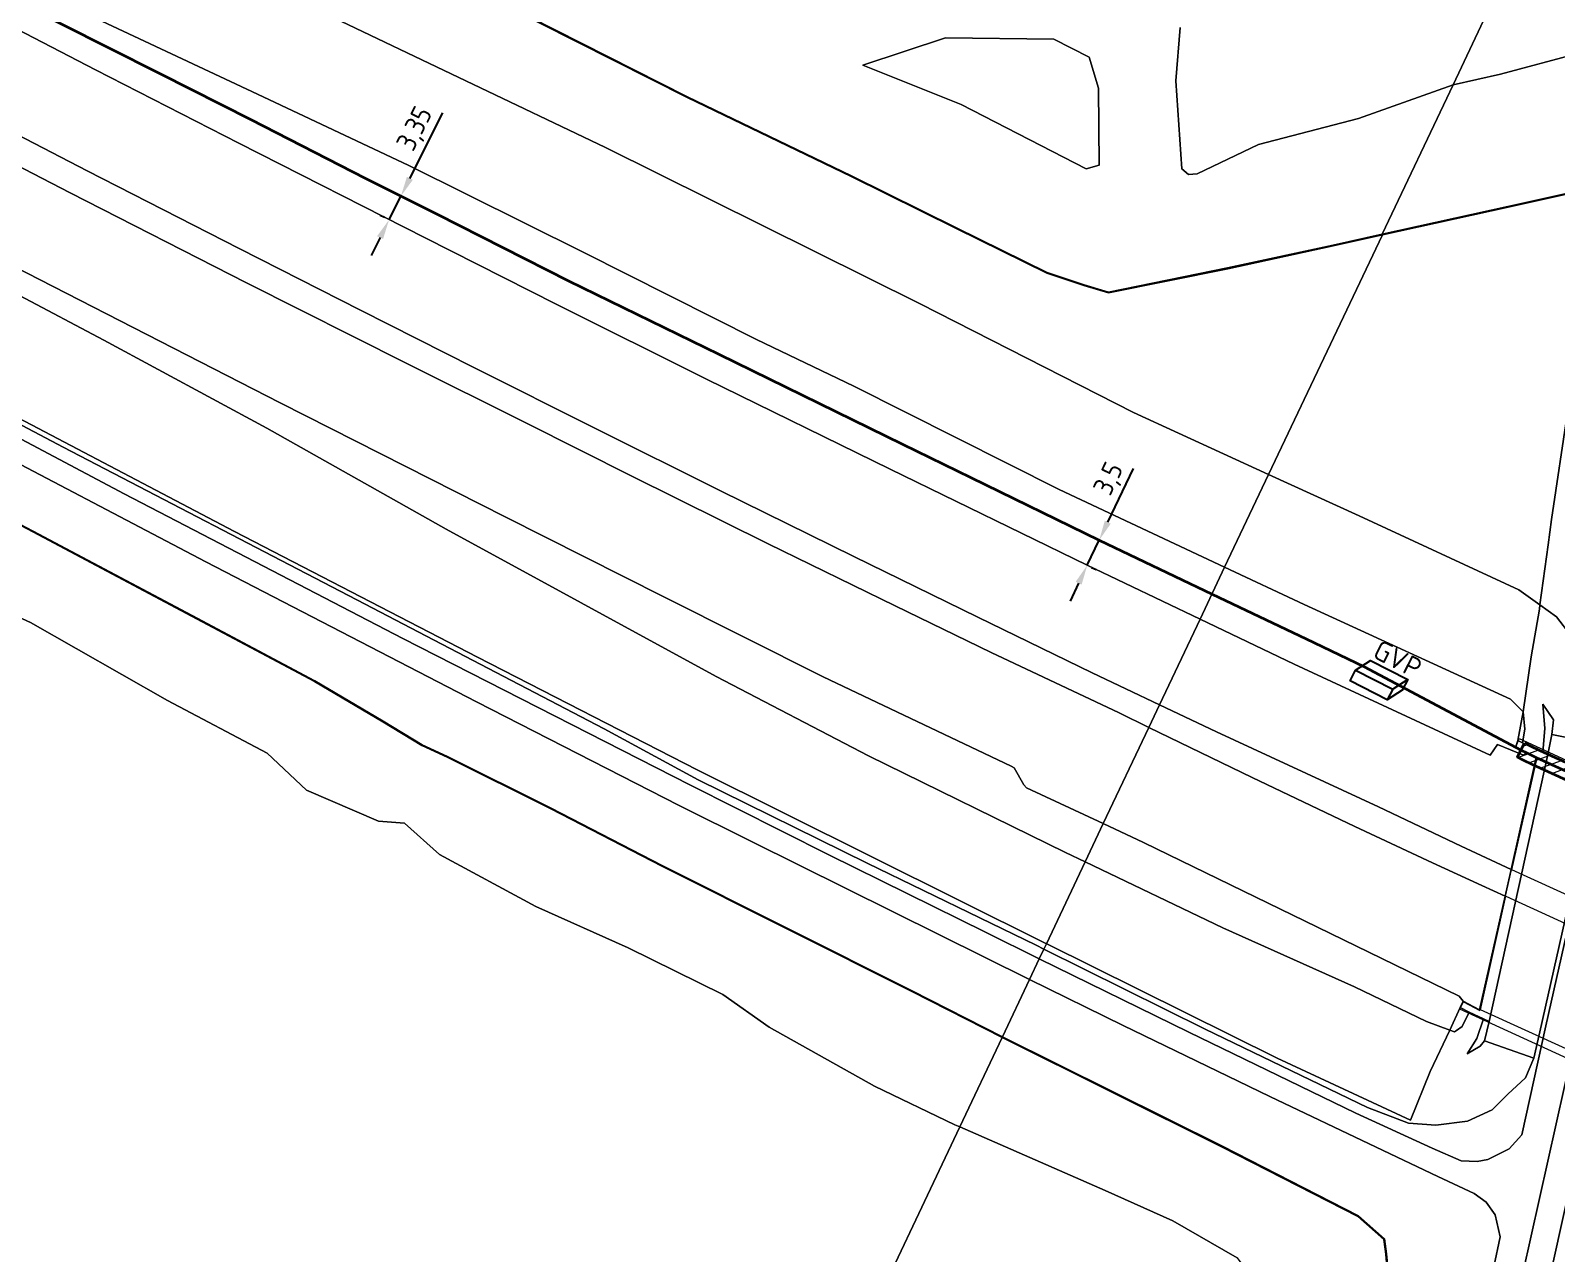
# Model space of a CAD drawing. Header units: metres. Extents: x 112942 to 118371, y 496117 to 499046.
# Drawn here: x 114671.7 to 114863.6, y 497775.9 to 497929.7 of the extents above; entities that cross this region are included whole.
import ezdxf
from ezdxf.enums import TextEntityAlignment as Align

# ---------------------------------------------------------------- set-up
doc = ezdxf.new("R2010")
doc.units = ezdxf.units.M
for name, color, linetype, lineweight in [('B-WE-OG-TOPOKAART-G', 253, 'Continuous', 18), ('N-WE-KL-DATA-T18', 1, 'Continuous', 18), ('N-WE-KL-DATA-T25', 7, 'Continuous', 25), ('N-WE-KL-DATA_GLASVEZEL-G', 90, 'KL-GLASVEZEL-N', 35), ('N-WE-KL-DATA_GLASVEZEL-M', 7, 'Continuous', 18), ('N-WE-KL-DATA_GLASVEZEL_KAST_PUTKAST-S', 90, 'Continuous', 25), ('N-WE-KL-DATA_KABELGOOT-A', 92, 'Continuous', 18), ('N-WE-KL-DATA_KABELGOOT-G', 90, 'Continuous', 35)]:
    doc.layers.add(name, color=color, linetype=linetype, lineweight=lineweight)
doc.styles.add('ISO', font='isocp.shx')
doc.styles.add('NLCS-ISO', font='NLCS-ISO.ttf')
doc.linetypes.add('KL-GLASVEZEL-N', pattern='A,4,-1,[101,NLCS.SHX,S=0.5,R=0,X=0,Y=0],-1,4,-1,["G",Standard,S=1,R=0,X=-0.25,Y=-0.5],-1.5', length=12.5)
doc.dimstyles.new('ISO', dxfattribs={"dimtxt": 2.5, "dimasz": 2.5, "dimexe": 1.25, "dimexo": 0.625, "dimtad": 1, "dimtxsty": 'ISO', "dimcen": 2.5, "dimadec": 0, "dimazin": 0, "dimtfac": 1, "dimtmove": 0, "dimatfit": 3, "dimfxl": 1, "dimarcsym": 0})

# ---------------------------------------------------------------- blocks, each defined once
blk = doc.blocks.new('*D72')
at = {"layer": 'Defpoints', "color": 0, "transparency": 16777216}
for p in [(114806.06, 497865.57), (114806.06, 497865.57), (114804.55, 497862.41)]:
    blk.add_point(p, dxfattribs=at)
at = {"layer": 'N-WE-KL-DATA_GLASVEZEL-M', "color": 0, "lineweight": -2, "transparency": 16777216}
for p, q in [((114807.14, 497867.83), (114810.36, 497874.58)), ((114804.55, 497862.41), (114806.06, 497865.57)), ((114806.62, 497865.3), (114807.19, 497865.03)), ((114805.11, 497862.15), (114805.68, 497861.88)), ((114803.47, 497860.16), (114802.39, 497857.9))]:
    blk.add_line(p, q, dxfattribs=at)
at = {"layer": 'N-WE-KL-DATA_GLASVEZEL-M', "color": 0, "transparency": 16777216}
for points in [[(114806.76, 497868.01), (114807.51, 497867.65), (114806.06, 497865.57)], [(114803.1, 497860.34), (114803.85, 497859.98), (114804.55, 497862.41)]]:
    blk.add_solid(points, dxfattribs=at)
at = {"layer": 'N-WE-KL-DATA_GLASVEZEL-M', "color": 0, "transparency": 16777216, "insert": (114807.43, 497873.22), "char_height": 2.5, "attachment_point": 5, "rotation": 64.4599, "style": 'ISO'}
blk.add_mtext('3,5', dxfattribs=at)
blk = doc.blocks.new('*D63')
at = {"layer": 'Defpoints', "color": 0, "transparency": 16777216}
for p in [(114718.24, 497908.85), (114718.24, 497908.85), (114716.74, 497905.86)]:
    blk.add_point(p, dxfattribs=at)
at = {"layer": 'N-WE-KL-DATA_GLASVEZEL-M', "color": 0, "lineweight": -2, "transparency": 16777216}
for p, q in [((114719.36, 497911.08), (114723.51, 497919.33)), ((114716.74, 497905.86), (114718.24, 497908.85)), ((114718.8, 497908.57), (114719.36, 497908.29)), ((114716.18, 497906.14), (114715.62, 497906.42)), ((114715.61, 497903.62), (114714.49, 497901.39))]:
    blk.add_line(p, q, dxfattribs=at)
at = {"layer": 'N-WE-KL-DATA_GLASVEZEL-M', "color": 0, "transparency": 16777216}
for points in [[(114718.99, 497911.27), (114719.74, 497910.9), (114718.24, 497908.85)], [(114715.24, 497903.81), (114715.99, 497903.44), (114716.74, 497905.86)]]:
    blk.add_solid(points, dxfattribs=at)
at = {"layer": 'N-WE-KL-DATA_GLASVEZEL-M', "color": 0, "transparency": 16777216, "insert": (114720.16, 497917.25), "char_height": 2.5, "attachment_point": 5, "rotation": 63.3084, "style": 'ISO'}
blk.add_mtext('3,35', dxfattribs=at)
blk = doc.blocks.new('SKL-DATA_GLASVEZEL_GLASVEZELKABELPUT_RECHTHOEKIG')
at = {"color": 0, "linetype": 'ByBlock'}
for points in [[(-3.2, -0.97), (-2.07, 0.97), (3.18, 0.97), (2.05, -0.97)], [(3.18, 0.97), (3.18, -0.53), (2.05, -2.47)], [(-3.2, -0.97), (2.05, -0.97), (2.05, -2.47), (-3.2, -2.47), (-3.2, -0.97)]]:
    blk.add_lwpolyline(points, dxfattribs=at)
at = {"layer": 'N-WE-KL-DATA-T18', "linetype": 'ByBlock', "style": 'NLCS-ISO', "flags": 1}
for tag, p in [('OMSCHRIJVING_LEGENDA', (-0.01, -8.43)), ('LOCATIE', (-0.01, -12.22)), ('TYPE_HANDHOLE', (-0.01, -16)), ('TYPE_GCO', (-0.01, -19.78)), ('BPS-CODERING', (-0.01, -23.57)), ('POSITIE_X', (-0.01, -27.35)), ('POSITIE_Y', (-0.01, -31.14)), ('OVERIGE_OPMERKING(EN)_1', (-0.01, -34.92)), ('OVERIGE_OPMERKING(EN)_2', (-0.01, -38.71))]:
    blk.add_attdef(tag, p, '', height=1.8, dxfattribs=at)
at = {"layer": 'N-WE-KL-DATA-T25', "linetype": 'ByBlock', "style": 'NLCS-ISO'}
blk.add_attdef('TYPE_SYMBOOL', text='', height=2.5, dxfattribs=at).set_placement((15.9, -0.24), align=Align.MIDDLE_CENTER)

msp = doc.modelspace()

# ---------------------------------------------------------------- hatches: boundary and pattern name
at = {"layer": 'N-WE-KL-DATA_KABELGOOT-A'}
h = msp.add_hatch(dxfattribs=at)
h.set_pattern_fill('ANSI31', color=256, scale=0.35, style=0)
h.set_pattern_definition([(20, (114185.2475, 497589.5624), (-0.3800699, 1.0442334), [])])
h.paths.add_polyline_path([(114859.554, 497840.059), (114860.274, 497839.706), (114861.456, 497839.127), (114919.031, 497812.855), (114921.047, 497811.894), (114920.186, 497810.088), (114918.185, 497811.043), (114860.602, 497837.319), (114859.394, 497837.91), (114858.674, 497838.262)])

# ---------------------------------------------------------------- linework, layer by layer
at = {"layer": 'B-WE-OG-TOPOKAART-G', "elevation": -0.777}
for points in [[(114776.329, 497925.309), (114786.708, 497928.732), (114800.35, 497928.602), (114804.788, 497926.3), (114805.984, 497922.42), (114806.043, 497912.745), (114804.439, 497912.293), (114788.713, 497920.352), (114776.329, 497925.309)], [(114788.713, 497920.352), (114804.439, 497912.293), (114806.043, 497912.745), (114805.984, 497922.42), (114804.788, 497926.3), (114800.35, 497928.602), (114786.708, 497928.732), (114776.329, 497925.309), (114788.713, 497920.352)]]:
    msp.add_lwpolyline(points, close=True, dxfattribs=at)
at = {"layer": 'B-WE-OG-TOPOKAART-G'}
for points in [[(114904.15, 497995.367, 0.177), (114907.694, 497992.397, 0.323), (114905.751, 497983.864, 0.317), (114902.155, 497967.258, 0.323), (114898.075, 497948.903, 0.323), (114893.857, 497929.861, 0.347), (114890.152, 497912.463, 0.353), (114886.541, 497895.691, 0.373), (114882.777, 497878.749, 0.333), (114879.909, 497865.284, 0.393), (114877.624, 497855.444, 0.33), (114871.911, 497829.717, 0.31), (114859.345, 497773.39, 0.3), (114858.41, 497768.381, 0.323), (114855.504, 497755.52, 0.33), (114852.688, 497742.009, 0.363), (114849.282, 497727.537, 0.353), (114846.287, 497713.205, 0.35), (114842.911, 497697.821, 0.337), (114839.463, 497681.989, 0.323), (114836.359, 497667.667, 0.317), (114833.868, 497655.579, 0.333), (114831.632, 497643.968, 0.353)], [(114831.632, 497643.968, 0.353), (114833.868, 497655.579, 0.333), (114836.359, 497667.667, 0.317), (114839.463, 497681.989, 0.323), (114842.911, 497697.821, 0.337), (114846.287, 497713.205, 0.35), (114849.282, 497727.537, 0.353), (114852.688, 497742.009, 0.363), (114855.504, 497755.52, 0.33), (114858.41, 497768.381, 0.323), (114859.345, 497773.39, 0.3), (114871.911, 497829.717, 0.31), (114877.624, 497855.444, 0.33), (114879.909, 497865.284, 0.393), (114882.777, 497878.749, 0.333), (114886.541, 497895.691, 0.373), (114890.152, 497912.463, 0.353), (114893.857, 497929.861, 0.347), (114898.075, 497948.903, 0.323), (114902.155, 497967.258, 0.323), (114905.751, 497983.864, 0.317), (114907.694, 497992.397, 0.323)], [(114907.694, 497992.397, 0.323), (114910.588, 497990.606, 0.48), (114907.366, 497975.507, 0.523), (114903.088, 497955.794, 0.543), (114898.136, 497933.613, 0.57), (114893.673, 497913.74, 0.56), (114889.138, 497893.095, 0.547), (114883.987, 497868.601, 0.55), (114880.803, 497854.601, 0.48), (114875.138, 497828.855, 0.48), (114862.751, 497772.891, 0.49), (114860.02, 497760.093, 0.553), (114856.601, 497744.641, 0.523), (114850.873, 497718.728, 0.497), (114845.813, 497695.774, 0.527), (114841.863, 497677.979, 0.533), (114837.792, 497658.953, 0.49), (114834.121, 497640.715, 0.483)], [(114834.121, 497640.715, 0.483), (114837.792, 497658.953, 0.49), (114841.863, 497677.979, 0.533), (114845.813, 497695.774, 0.527), (114850.873, 497718.728, 0.497), (114856.601, 497744.641, 0.523), (114860.02, 497760.093, 0.553), (114862.751, 497772.891, 0.49), (114875.138, 497828.855, 0.48), (114880.803, 497854.601, 0.48), (114883.987, 497868.601, 0.55), (114889.138, 497893.095, 0.547), (114893.673, 497913.74, 0.56), (114898.136, 497933.613, 0.57), (114903.088, 497955.794, 0.543), (114907.366, 497975.507, 0.523), (114910.588, 497990.606, 0.48)], [(114827.355, 497873.84, -0.043), (114821.837, 497862.181, 6.2), (114801.009, 497871.928, 6.193), (114775.184, 497884.922, 6.237), (114762.954, 497890.797, 6.187), (114741.246, 497901.754, 6.19), (114719.214, 497912.698, 6.21), (114700.202, 497921.675, 6.193), (114678.574, 497931.824, 6.177), (114662.136, 497939.942, 6.23), (114643.914, 497948.666, 6.217), (114623.428, 497959.035, 6.177), (114609.774, 497966.235, 6.163), (114615.557, 497977.611, 0.233), (114656.575, 497955.737, 0.351), (114708.855, 497931.728, 0.153), (114743.949, 497914.955, -0.017), (114783.548, 497895.28, -0.273), (114810.389, 497881.614, -0.067), (114827.355, 497873.84, -0.043)], [(114874.229, 497973.026, -0.814), (114850.591, 497922.844, -0.802), (114838.662, 497918.605, -0.897), (114826.077, 497915.357, -0.99), (114818.375, 497911.663, -0.952), (114817.275, 497911.558, -0.952), (114816.438, 497912.289, -0.952), (114815.685, 497923.325, -0.952), (114816.249, 497930.043, -0.952)], [(114850.591, 497922.844, -0.802), (114874.229, 497973.026, -0.814), (114874.664, 497972.088, -0.82), (114875.04, 497968.127, -0.83), (114873.015, 497959.791, -0.83), (114869.787, 497955.724, -0.83), (114868.683, 497955.733, -0.831), (114868.318, 497952.709, -0.891), (114869.077, 497948.793, -0.92), (114871.682, 497943.374, -0.954), (114870.789, 497940.326, -0.831), (114868.695, 497932.15, -0.813), (114866.531, 497926.852, -0.813), (114856.508, 497924.184, -0.813), (114850.591, 497922.844, -0.802)], [(114664.661, 497965.155, -0.903), (114683.692, 497955.908, -0.887), (114709.909, 497943.363, -0.84), (114730.958, 497933.006, -0.823), (114754.247, 497921.249, -0.85), (114774.877, 497911.296, -0.837), (114788.053, 497904.771, -0.9), (114799.457, 497899.152, -0.877), (114804.121, 497897.61, -0.88), (114807.215, 497896.665, -0.89), (114822.229, 497899.711, -0.877), (114835.497, 497902.592, -0.893), (114841.676, 497903.954, -0.879)], [(114835.476, 497902.69, -1.095), (114841.654, 497904.052, -1.058), (114841.676, 497903.954, -0.879), (114835.497, 497902.592, -0.893), (114822.229, 497899.711, -0.877), (114807.215, 497896.665, -0.89), (114804.121, 497897.61, -0.88), (114799.457, 497899.152, -0.877), (114788.053, 497904.771, -0.9), (114774.877, 497911.296, -0.837), (114754.247, 497921.249, -0.85), (114730.958, 497933.006, -0.823), (114709.909, 497943.363, -0.84), (114683.692, 497955.908, -0.887), (114664.661, 497965.155, -0.903)], [(114664.705, 497965.245, -1.095), (114683.735, 497955.998, -1.095), (114709.953, 497943.453, -1.095), (114731.003, 497933.096, -1.095), (114754.291, 497921.339, -1.095), (114774.921, 497911.386, -1.095), (114788.097, 497904.861, -1.095), (114799.495, 497899.245, -1.095), (114804.151, 497897.705, -1.095), (114807.22, 497896.768, -1.095), (114822.208, 497899.809, -1.095), (114835.476, 497902.69, -1.095)], [(114841.676, 497903.954, -0.879), (114827.355, 497873.84, -0.043), (114810.389, 497881.614, -0.067), (114783.548, 497895.28, -0.273), (114743.949, 497914.955, -0.017), (114708.855, 497931.728, 0.153), (114656.575, 497955.737, 0.351)], [(114662.136, 497939.942, 6.23), (114678.574, 497931.824, 6.177), (114700.202, 497921.675, 6.193), (114719.214, 497912.698, 6.21), (114741.246, 497901.754, 6.19), (114762.954, 497890.797, 6.187), (114775.184, 497884.922, 6.237), (114801.009, 497871.928, 6.193), (114821.837, 497862.181, 6.2), (114818.738, 497855.635, 6.615), (114804.549, 497862.415, 6.609), (114779.771, 497874.491, 6.612), (114756.686, 497885.821, 6.651), (114737.746, 497895.241, 6.645), (114721.266, 497903.579, 6.633), (114697.859, 497915.484, 6.651), (114679.846, 497924.722, 6.651), (114657.631, 497936.246, 6.633)], [(114804.293, 497825.116, 6.311), (114799.417, 497814.813, 0.753), (114755.503, 497836.68, 0.84), (114727.882, 497850.868, 0.507), (114697.3, 497866.669, 0.477), (114661.83, 497885.286, 0.43), (114624.301, 497905.39, 0.56), (114588.721, 497924.827, 0.665), (114594.403, 497936.001, 6.294), (114599.095, 497933.413, 6.303), (114630.275, 497917.422, 6.26), (114659.608, 497901.954, 6.217), (114680.875, 497890.718, 6.263), (114701.375, 497879.645, 6.29), (114723.927, 497866.937, 6.35), (114757.902, 497848.417, 6.357), (114777.036, 497838.441, 6.357), (114801.808, 497826.306, 6.303), (114804.293, 497825.116, 6.311)], [(114657.631, 497936.246, 6.633), (114679.846, 497924.722, 6.651), (114697.859, 497915.484, 6.651), (114721.266, 497903.579, 6.633), (114737.746, 497895.241, 6.645), (114756.686, 497885.821, 6.651), (114779.771, 497874.491, 6.612), (114804.549, 497862.415, 6.609), (114818.738, 497855.635, 6.615), (114813.641, 497844.866, 6.904), (114805.191, 497848.87, 6.927), (114790.78, 497855.903, 6.906), (114775.182, 497863.513, 6.954), (114758.429, 497871.759, 6.933), (114742.612, 497879.658, 6.957), (114727.412, 497887.292, 6.945), (114713.168, 497894.49, 6.945), (114697.906, 497902.246, 6.927), (114678.795, 497912.017, 6.903), (114660.941, 497921.26, 6.936)], [(114816.249, 497930.043, -0.952), (114815.685, 497923.325, -0.952), (114816.438, 497912.289, -0.952), (114817.275, 497911.558, -0.952), (114818.375, 497911.663, -0.952), (114826.077, 497915.357, -0.99), (114838.662, 497918.605, -0.897), (114850.591, 497922.844, -0.802), (114841.654, 497904.052, -1.058), (114835.476, 497902.69, -1.095), (114822.208, 497899.809, -1.095), (114807.22, 497896.768, -1.095), (114804.151, 497897.705, -1.095), (114799.495, 497899.245, -1.095), (114788.097, 497904.861, -1.095), (114774.921, 497911.386, -1.095), (114754.291, 497921.339, -1.095), (114731.003, 497933.096, -1.095)], [(114868.592, 497910.019, -1.058), (114857.456, 497907.535, -1.058), (114841.654, 497904.052, -1.058), (114850.591, 497922.844, -0.802), (114856.508, 497924.184, -0.813), (114866.531, 497926.852, -0.813)], [(114799.417, 497814.813, 0.753), (114799.095, 497814.133, 0.376), (114798.128, 497814.613, 0.38), (114776.884, 497824.952, 0.413), (114755.635, 497835.444, 0.343), (114743.785, 497841.826, 0.273), (114712.707, 497858.075, 0.177), (114675.764, 497877.249, 0.2), (114641.041, 497895.583, 0.187), (114607.061, 497913.967, 0.28), (114588.324, 497924.045, 0.28), (114588.721, 497924.827, 0.665), (114624.301, 497905.39, 0.56), (114661.83, 497885.286, 0.43), (114697.3, 497866.669, 0.477), (114727.882, 497850.868, 0.507), (114755.503, 497836.68, 0.84), (114799.417, 497814.813, 0.753)], [(114798.527, 497812.932, 0.269), (114797.296, 497810.332, 0.11), (114785.989, 497815.911, 0.093), (114762.418, 497827.638, 0.11), (114753.244, 497832.193, 0.213), (114727.736, 497845.226, 0.153), (114693.702, 497862.858, 0.15), (114662.863, 497879.048, 0.183), (114626.664, 497898.301, 0.223), (114600.66, 497912.505, 0.177), (114586.435, 497920.329, 0.189), (114587.749, 497922.914, 0.221), (114615.715, 497907.519, 0.193), (114650.767, 497888.716, 0.23), (114683.423, 497871.403, 0.297), (114718.494, 497853.189, 0.28), (114754.583, 497834.792, 0.323), (114772.038, 497825.993, 0.33), (114791.748, 497816.261, 0.25), (114798.527, 497812.932, 0.269)], [(114799.095, 497814.133, 0.376), (114798.527, 497812.932, 0.269), (114791.748, 497816.261, 0.25), (114772.038, 497825.993, 0.33), (114754.583, 497834.792, 0.323), (114718.494, 497853.189, 0.28), (114683.423, 497871.403, 0.297), (114650.767, 497888.716, 0.23), (114615.715, 497907.519, 0.193), (114587.749, 497922.914, 0.221), (114588.324, 497924.045, 0.28), (114607.061, 497913.967, 0.28), (114641.041, 497895.583, 0.187), (114675.764, 497877.249, 0.2), (114712.707, 497858.075, 0.177), (114743.785, 497841.826, 0.273), (114755.635, 497835.444, 0.343), (114776.884, 497824.952, 0.413), (114798.128, 497814.613, 0.38), (114799.095, 497814.133, 0.376)], [(114660.941, 497921.26, 6.936), (114678.795, 497912.017, 6.903), (114697.906, 497902.246, 6.927), (114713.168, 497894.49, 6.945), (114727.412, 497887.292, 6.945), (114742.612, 497879.658, 6.957), (114758.429, 497871.759, 6.933), (114775.182, 497863.513, 6.954), (114790.78, 497855.903, 6.906), (114805.191, 497848.87, 6.927), (114813.641, 497844.866, 6.904), (114812.298, 497842.027, 6.871), (114808.575, 497843.833, 6.87), (114792.487, 497851.432, 6.852), (114780.396, 497857.326, 6.882), (114764.431, 497865.117, 6.906), (114747.266, 497873.604, 6.9), (114734.037, 497880.27, 6.933), (114718.975, 497887.789, 6.906), (114698.799, 497897.928, 6.924), (114676.642, 497909.272, 6.885), (114660.256, 497917.744, 6.915)], [(114660.256, 497917.744, 6.915), (114676.642, 497909.272, 6.885), (114698.799, 497897.928, 6.924), (114718.975, 497887.789, 6.906)], [(114841.676, 497903.954, -0.879), (114857.478, 497907.437, -0.843), (114868.586, 497909.915, -0.876), (114868.326, 497905.054, -0.373), (114867.019, 497895.794, -0.3), (114864.99, 497881.937, -0.13), (114862.942, 497868.188, 0.01), (114862.54, 497864.971, 0.07), (114861.489, 497857.434, 0.107), (114858.853, 497859.34, 0.01), (114838.742, 497868.622, -0.027), (114827.355, 497873.84, -0.043), (114841.676, 497903.954, -0.879)], [(114868.586, 497909.915, -0.876), (114857.478, 497907.437, -0.843), (114841.676, 497903.954, -0.879), (114841.654, 497904.052, -1.058), (114857.456, 497907.535, -1.058), (114868.592, 497910.019, -1.058)], [(114667.757, 497900.934, 6.624), (114703.049, 497882.831, 6.675), (114731.448, 497868.484, 6.672), (114751.222, 497858.496, 6.6), (114771.348, 497848.393, 6.606), (114795, 497837.143, 6.627), (114795.358, 497836.926, 6.633), (114796.589, 497834.796, 6.609), (114796.911, 497834.428, 6.612), (114806.568, 497829.922, 6.62), (114804.293, 497825.116, 6.311), (114801.808, 497826.306, 6.303), (114777.036, 497838.441, 6.357), (114757.902, 497848.417, 6.357), (114723.927, 497866.937, 6.35), (114701.375, 497879.645, 6.29), (114680.875, 497890.718, 6.263), (114659.608, 497901.954, 6.217)], [(114718.975, 497887.789, 6.906), (114734.037, 497880.27, 6.933), (114747.266, 497873.604, 6.9), (114764.431, 497865.117, 6.906), (114780.396, 497857.326, 6.882), (114792.487, 497851.432, 6.852), (114808.575, 497843.833, 6.87), (114812.298, 497842.027, 6.871), (114806.568, 497829.922, 6.62), (114796.911, 497834.428, 6.612), (114796.589, 497834.796, 6.609), (114795.358, 497836.926, 6.633), (114795, 497837.143, 6.627), (114771.348, 497848.393, 6.606), (114751.222, 497858.496, 6.6), (114731.448, 497868.484, 6.672), (114703.049, 497882.831, 6.675), (114667.757, 497900.934, 6.624)], [(114867.194, 497851.233, 0.11), (114863.566, 497855.932, 0.117), (114861.489, 497857.434, 0.107), (114862.54, 497864.971, 0.07), (114862.942, 497868.188, 0.01), (114864.99, 497881.937, -0.13)], [(114662.863, 497879.048, 0.183), (114693.702, 497862.858, 0.15), (114727.736, 497845.226, 0.153), (114753.244, 497832.193, 0.213), (114762.418, 497827.638, 0.11), (114785.989, 497815.911, 0.093), (114797.296, 497810.332, 0.11)], [(114827.355, 497873.84, -0.043), (114838.742, 497868.622, -0.027), (114858.853, 497859.34, 0.01), (114861.489, 497857.434, 0.107), (114861.414, 497856.893, 0.303), (114860.387, 497850.888, 3.08), (114859.386, 497843.971, 6.376), (114857.784, 497845.551, 6.26), (114831.852, 497857.494, 6.203), (114821.837, 497862.181, 6.2), (114827.355, 497873.84, -0.043)], [(114793.892, 497803.117, -0.906), (114793.847, 497803.027, -1.096), (114782.498, 497808.811, -1.054), (114751.059, 497824.547, -1.054), (114737.082, 497831.76, -1.054), (114724.073, 497838.277, -1.054), (114720.876, 497839.754, -1.054), (114715.973, 497842.738, -1.054), (114707.369, 497847.786, -1.054), (114691.92, 497855.998, -1.054), (114671.927, 497866.604, -1.054), (114668.738, 497868.295, -1.054)], [(114668.738, 497868.295, -1.054), (114671.927, 497866.604, -1.054), (114691.92, 497855.998, -1.054), (114707.369, 497847.786, -1.054), (114715.973, 497842.738, -1.054), (114720.876, 497839.754, -1.054), (114724.073, 497838.277, -1.054), (114737.082, 497831.76, -1.054), (114751.059, 497824.547, -1.054), (114782.498, 497808.811, -1.054), (114793.847, 497803.027, -1.096)], [(114797.296, 497810.332, 0.11), (114793.892, 497803.117, -0.906), (114782.543, 497808.9, -0.827), (114751.104, 497824.636, -0.827), (114737.127, 497831.849, -0.86), (114724.116, 497838.367, -0.907), (114720.923, 497839.842, -0.863), (114716.024, 497842.824, -0.817), (114707.418, 497847.873, -0.88), (114691.967, 497856.086, -0.857), (114671.974, 497866.692, -0.823), (114668.786, 497868.383, -0.817)], [(114668.786, 497868.383, -0.817), (114671.974, 497866.692, -0.823), (114691.967, 497856.086, -0.857), (114707.418, 497847.873, -0.88), (114716.024, 497842.824, -0.817), (114720.923, 497839.842, -0.863), (114724.116, 497838.367, -0.907), (114737.127, 497831.849, -0.86), (114751.104, 497824.636, -0.827), (114782.543, 497808.9, -0.827), (114793.892, 497803.117, -0.906)], [(114821.837, 497862.181, 6.2), (114831.852, 497857.494, 6.203), (114857.784, 497845.551, 6.26), (114859.386, 497843.971, 6.376), (114858.717, 497840.378, 6.454), (114858.394, 497839.513, 6.526), (114859.834, 497838.808, 6.548), (114859.437, 497838.528, 6.572), (114856.149, 497839.864, 6.527), (114855.209, 497838.511, 6.554), (114830.56, 497849.986, 6.62), (114818.738, 497855.635, 6.615), (114821.837, 497862.181, 6.2)], [(114661.395, 497859.93, -0.957), (114671.668, 497855.223, -0.933), (114688.865, 497845.393, -0.933), (114701.401, 497838.78, -0.933), (114706.354, 497834.12, -0.933), (114715.404, 497830.247, -0.883), (114718.707, 497829.961, -0.883), (114723.095, 497826.019, -0.883), (114735.216, 497819.499, -0.883), (114746.835, 497814.279, -0.967), (114758.732, 497808.428, -1.01), (114764.569, 497804.299, -0.993), (114777.802, 497796.89, -1.01), (114787.921, 497792.049, -1.007), (114788.518, 497791.787, -1.007)], [(114793.847, 497803.027, -1.096), (114788.518, 497791.787, -1.007), (114787.921, 497792.049, -1.007), (114777.802, 497796.89, -1.01), (114764.569, 497804.299, -0.993), (114758.732, 497808.428, -1.01), (114746.835, 497814.279, -0.967), (114735.216, 497819.499, -0.883), (114723.095, 497826.019, -0.883), (114718.707, 497829.961, -0.883), (114715.404, 497830.247, -0.883), (114706.354, 497834.12, -0.933), (114701.401, 497838.78, -0.933), (114688.865, 497845.393, -0.933), (114671.668, 497855.223, -0.933), (114661.395, 497859.93, -0.957)], [(114862.974, 497841.114, 4.871), (114863.182, 497842.954, 4.758), (114861.87, 497844.942, 4.741), (114862.124, 497841.873, 4.709), (114861.864, 497838.887, 4.71), (114859.308, 497840.098, 6.379), (114859.607, 497841.804, 6.49), (114859.386, 497843.971, 6.376), (114860.387, 497850.888, 3.08), (114861.414, 497856.893, 0.303), (114861.489, 497857.434, 0.107), (114863.566, 497855.932, 0.117), (114867.194, 497851.233, 0.11), (114868.485, 497848.527, 0.18), (114869.357, 497845.971, 0.26), (114869.684, 497843.223, 0.3), (114869.598, 497839.8, 0.26), (114862.974, 497841.114, 4.871)], [(114818.738, 497855.635, 6.615), (114830.56, 497849.986, 6.62), (114855.209, 497838.511, 6.554), (114856.149, 497839.864, 6.527), (114859.437, 497838.528, 6.572), (114859.834, 497838.808, 6.548), (114861.029, 497838.223, 6.613), (114857.859, 497824.128, 6.903), (114851.581, 497827.078, 6.803), (114841.17, 497832.031, 6.788), (114820.808, 497841.47, 6.885), (114813.641, 497844.866, 6.904), (114818.738, 497855.635, 6.615)], [(114813.641, 497844.866, 6.904), (114820.808, 497841.47, 6.885), (114841.17, 497832.031, 6.788), (114851.581, 497827.078, 6.803), (114857.859, 497824.128, 6.903), (114857.114, 497820.813, 6.897), (114854.179, 497822.138, 6.812), (114847.959, 497825, 6.821), (114838.224, 497829.54, 6.845), (114825.295, 497835.721, 6.873), (114812.298, 497842.027, 6.871), (114813.641, 497844.866, 6.904)], [(114859.386, 497843.971, 6.376), (114859.607, 497841.804, 6.49), (114859.308, 497840.098, 6.379), (114858.717, 497840.378, 6.454), (114859.386, 497843.971, 6.376)], [(114862.974, 497841.114, 4.871), (114862.467, 497838.62, 4.709), (114861.864, 497838.887, 4.71), (114862.124, 497841.873, 4.709), (114861.87, 497844.942, 4.741), (114863.182, 497842.954, 4.758), (114862.974, 497841.114, 4.871)], [(114812.298, 497842.027, 6.871), (114825.295, 497835.721, 6.873), (114838.224, 497829.54, 6.845), (114847.959, 497825, 6.821), (114854.179, 497822.138, 6.812), (114857.114, 497820.813, 6.897), (114853.896, 497806.505, 6.617), (114851.853, 497807.579, 6.667), (114851.339, 497808.212, 6.476), (114833.515, 497816.895, 6.521), (114811.629, 497827.561, 6.624), (114806.568, 497829.922, 6.62), (114812.298, 497842.027, 6.871)], [(114913.69, 497778.026, 6.637), (114851.414, 497806.6, 6.78), (114851.875, 497807.511, 6.667), (114853.93, 497806.43, 6.617), (114857.163, 497820.802, 6.897), (114857.908, 497824.117, 6.903), (114861.086, 497838.251, 6.613), (114858.457, 497839.538, 6.526), (114858.86, 497840.616, 6.72), (114921.209, 497811.853, 6.667), (114920.721, 497810.997, 6.587), (114918.573, 497812.021, 6.6), (114915.475, 497797.9, 6.86), (114914.715, 497794.436, 6.794), (114911.604, 497780.255, 6.497), (114914.13, 497779.075, 6.517), (114913.69, 497778.026, 6.637)], [(114862.467, 497838.62, 4.709), (114855.11, 497805.031, 4.672), (114854.393, 497805.363, 4.724), (114852.576, 497806.205, 6.41), (114851.458, 497806.797, 6.479), (114851.853, 497807.579, 6.667), (114853.896, 497806.505, 6.617), (114857.114, 497820.813, 6.897), (114857.859, 497824.128, 6.903), (114861.029, 497838.223, 6.613), (114859.834, 497838.808, 6.548), (114858.394, 497839.513, 6.526), (114858.717, 497840.378, 6.454), (114859.308, 497840.098, 6.379), (114861.864, 497838.887, 4.71), (114862.467, 497838.62, 4.709)], [(114854.5, 497802.617, 4.721), (114855.11, 497805.031, 4.672), (114862.467, 497838.62, 4.709), (114862.974, 497841.114, 4.871), (114869.598, 497839.8, 0.26), (114868.837, 497837.053, 0.14), (114865.659, 497822.347, 0.26), (114861.458, 497803.723, 0.22), (114860.726, 497800.432, 0.29), (114854.5, 497802.617, 4.721)], [(114918.51, 497811.97, 6.6), (114915.426, 497797.91, 6.86), (114857.957, 497824.106, 6.903), (114861.127, 497838.201, 6.613), (114918.51, 497811.97, 6.6)], [(114855.684, 497774.161, 0.24), (114856.468, 497777.941, 0.25), (114855.854, 497780.733, 0.25), (114854.733, 497782.288, 0.24), (114853.198, 497783.381, 0.22), (114848.632, 497785.549, 0.17), (114840.902, 497789.203, 0.137), (114827.535, 497795.581, 0.117), (114809.077, 497804.52, 0.127), (114797.296, 497810.332, 0.11), (114798.527, 497812.932, 0.269), (114817.337, 497803.695, 0.323), (114838.334, 497793.512, 0.33), (114847.924, 497789.091, 0.33), (114851.586, 497787.504, 0.31), (114853.614, 497787.416, 0.27), (114854.953, 497787.67, 0.22), (114857.615, 497789, 0.23), (114859.231, 497790.771, 0.24), (114862.243, 497804.491, 0.22), (114868.172, 497830.88, 0.22)], [(114868.172, 497830.88, 0.22), (114862.243, 497804.491, 0.22), (114859.231, 497790.771, 0.24), (114857.615, 497789, 0.23), (114854.953, 497787.67, 0.22), (114853.614, 497787.416, 0.27), (114851.586, 497787.504, 0.31), (114847.924, 497789.091, 0.33), (114838.334, 497793.512, 0.33), (114817.337, 497803.695, 0.323), (114798.527, 497812.932, 0.269), (114799.095, 497814.133, 0.376), (114819.393, 497804.061, 0.283), (114839.79, 497794.217, 0.337), (114844.956, 497792.232, 0.397), (114848.389, 497791.987, 0.363), (114852.387, 497792.514, 0.333), (114855.481, 497793.91, 0.323), (114857.462, 497795.908, 0.45), (114859.667, 497797.945, 0.25), (114860.726, 497800.432, 0.29), (114861.458, 497803.723, 0.22), (114865.659, 497822.347, 0.26)], [(114806.568, 497829.922, 6.62), (114811.629, 497827.561, 6.624), (114833.515, 497816.895, 6.521), (114851.339, 497808.212, 6.476), (114851.853, 497807.579, 6.667), (114851.458, 497806.797, 6.479), (114850.143, 497803.934, 6.42), (114847.21, 497805.039, 6.393), (114838.15, 497809.389, 6.32), (114821.602, 497816.826, 6.363), (114804.293, 497825.116, 6.311), (114806.568, 497829.922, 6.62)], [(114804.293, 497825.116, 6.311), (114821.602, 497816.826, 6.363), (114838.15, 497809.389, 6.32), (114847.21, 497805.039, 6.393), (114850.143, 497803.934, 6.42), (114847.701, 497798.754, 3.733), (114845.203, 497792.61, 0.5), (114828.444, 497800.429, 0.65), (114799.471, 497814.786, 0.753), (114799.417, 497814.813, 0.753), (114804.293, 497825.116, 6.311)], [(114853.994, 497806.483, 6.617), (114857.212, 497820.791, 6.897), (114914.666, 497794.446, 6.794), (114911.563, 497780.304, 6.497), (114853.994, 497806.483, 6.617)], [(114799.417, 497814.813, 0.753), (114799.471, 497814.786, 0.753), (114828.444, 497800.429, 0.65), (114845.203, 497792.61, 0.5), (114847.701, 497798.754, 3.733), (114850.143, 497803.934, 6.42), (114850.734, 497803.712, 6.393), (114851.001, 497803.907, 6.397), (114851.694, 497804.411, 6.393), (114852.576, 497806.205, 6.41), (114854.393, 497805.363, 4.724), (114853.548, 497802.906, 4.825), (114852.352, 497800.975, 4.747), (114853.956, 497801.923, 4.747), (114854.5, 497802.617, 4.721), (114860.726, 497800.432, 0.29), (114859.667, 497797.945, 0.25), (114857.462, 497795.908, 0.45), (114855.481, 497793.91, 0.323), (114852.387, 497792.514, 0.333), (114848.389, 497791.987, 0.363), (114844.956, 497792.232, 0.397), (114839.79, 497794.217, 0.337), (114819.393, 497804.061, 0.283), (114799.095, 497814.133, 0.376), (114799.417, 497814.813, 0.753)], [(114810.044, 497618.665, -0.906), (114817.602, 497658.961, -0.906), (114825.516, 497696.229, -0.906), (114835.173, 497740.727, -0.906), (114842.386, 497773.67, -0.906), (114842.204, 497775.788, -0.906), (114841.936, 497777.677, -0.906), (114838.659, 497780.594, -0.906), (114821.577, 497789.331, -0.906), (114793.892, 497803.117, -0.906), (114797.296, 497810.332, 0.11)], [(114797.296, 497810.332, 0.11), (114809.077, 497804.52, 0.127), (114827.535, 497795.581, 0.117), (114840.902, 497789.203, 0.137), (114848.632, 497785.549, 0.17), (114853.198, 497783.381, 0.22), (114854.733, 497782.288, 0.24), (114855.854, 497780.733, 0.25), (114856.468, 497777.941, 0.25), (114855.684, 497774.161, 0.24), (114850.647, 497751.688, 0.24), (114846.498, 497733.335, 0.253), (114842.988, 497717.186, 0.273), (114839.139, 497699.333, 0.277), (114835.849, 497684.37, 0.23), (114833.086, 497671.68, 0.233), (114830.079, 497656.849, 0.223), (114827.402, 497643.659, 0.203)], [(114852.576, 497806.205, 6.41), (114851.694, 497804.411, 6.393), (114851.001, 497803.907, 6.397), (114850.734, 497803.712, 6.393), (114850.143, 497803.934, 6.42), (114851.458, 497806.797, 6.479), (114852.576, 497806.205, 6.41)], [(114854.5, 497802.617, 4.721), (114853.956, 497801.923, 4.747), (114852.352, 497800.975, 4.747), (114853.548, 497802.906, 4.825), (114854.393, 497805.363, 4.724), (114855.11, 497805.031, 4.672), (114854.5, 497802.617, 4.721)], [(114823.396, 497775.284, -0.99), (114815.301, 497779.966, -0.99), (114806.809, 497783.755, -1), (114788.518, 497791.787, -1.007), (114793.847, 497803.027, -1.096), (114821.532, 497789.242, -1.096), (114838.602, 497780.511, -1.096), (114841.842, 497777.627, -1.096), (114842.105, 497775.777, -1.096)], [(114809.945, 497618.681, -1.096), (114817.504, 497658.981, -1.096), (114825.418, 497696.25, -1.096), (114835.075, 497740.748, -1.096), (114842.285, 497773.677, -1.096), (114842.105, 497775.777, -1.096), (114841.842, 497777.627, -1.096), (114838.602, 497780.511, -1.096), (114821.532, 497789.242, -1.096), (114793.847, 497803.027, -1.096), (114793.892, 497803.117, -0.906)], [(114793.892, 497803.117, -0.906), (114821.577, 497789.331, -0.906), (114838.659, 497780.594, -0.906), (114841.936, 497777.677, -0.906), (114842.204, 497775.788, -0.906), (114842.386, 497773.67, -0.906), (114835.173, 497740.727, -0.906), (114825.516, 497696.229, -0.906), (114817.602, 497658.961, -0.906), (114810.044, 497618.665, -0.906)], [(114788.518, 497791.787, -1.007), (114775.223, 497763.697, -1.096), (114769.612, 497762.284, -1.083), (114756.979, 497759.532, -1.083), (114744.645, 497759.707, -1.057), (114734.089, 497757.318, -1.047), (114718.255, 497755.093, -0.967), (114693.033, 497750.983, -0.957), (114678.541, 497749.418, -0.96), (114664.584, 497743.856, -1.007)], [(114788.518, 497791.787, -1.007), (114806.809, 497783.755, -1), (114815.301, 497779.966, -0.99), (114823.396, 497775.284, -0.99), (114826.779, 497770.758, -1.003), (114827.141, 497767.695, -1), (114825.545, 497765.167, -1.003), (114820.918, 497762.394, -1.033), (114814.828, 497760.502, -1.043), (114803.186, 497762.774, -1.017), (114795.332, 497764.428, -1.093), (114790.858, 497764.385, -1.107), (114779.86, 497764.865, -1.107), (114775.223, 497763.697, -1.096), (114788.518, 497791.787, -1.007)]]:
    msp.add_polyline3d(points, dxfattribs=at)
at = {"layer": 'N-WE-KL-DATA_GLASVEZEL-G', "flags": 128}
msp.add_lwpolyline([(113099.712, 499014.37), (113099.44, 499003.59), (113099.499, 498999.792), (113099.804, 498996.137), (113099.53, 498968.354), (113099.566, 498951.056), (113099.476, 498942.658), (113099.726, 498939.408), (113100.155, 498937.952), (113101.157, 498935.413), (113102.32, 498932.796), (113103.399, 498931.465), (113105.433, 498929.886), (113106.674, 498929.14), (113108.587, 498928.742), (113115.604, 498928.288), (113129.599, 498927.262), (113152.277, 498925.63), (113152.278, 498925.63), (113175.725, 498923.657), (113198.974, 498921.279), (113220.698, 498917.529), (113241.314, 498911.718), (113259.89, 498904.498), (113281.526, 498893.155), (113301.308, 498879.664), (113319.784, 498863.537), (113333.555, 498848.523), (113341.231, 498838.155), (113343.813, 498834.565), (113349.506, 498825.765), (113354.73, 498816.673), (113359.468, 498807.319), (113363.708, 498797.729), (113367.618, 498787.457), (113368.69, 498784.539), (113369.84, 498781.239), (113370.932, 498777.919), (113371.966, 498774.58), (113372.942, 498771.223), (113373.858, 498767.849), (113374.715, 498764.461), (113375.512, 498761.057), (113376.249, 498757.641), (113376.904, 498754.201), (113377.495, 498750.762), (113378.051, 498747.312), (113378.547, 498743.858), (113378.751, 498742.291), (113379.096, 498739.399), (113379.409, 498736.448), (113379.688, 498733.512), (113379.978, 498730.104), (113380.237, 498726.718), (113380.477, 498723.355), (113380.731, 498719.632), (113381.013, 498716.6), (113381.313, 498713.488), (113381.645, 498710.241), (113382.004, 498707.026), (113382.398, 498703.847), (113382.864, 498700.521), (113383.288, 498697.357), (113383.734, 498694.396), (113384.26, 498691.285), (113384.844, 498688.186), (113385.484, 498685.098), (113386.182, 498682.023), (113386.937, 498678.961), (113387.748, 498675.913), (113388.615, 498672.881), (113389.539, 498669.866), (113390.518, 498666.868), (113391.552, 498663.889), (113392.642, 498660.93), (113393.786, 498657.991), (113394.984, 498655.073), (113396.236, 498652.179), (113397.542, 498649.308), (113398.9, 498646.462), (113400.311, 498643.642), (113401.774, 498640.848), (113403.288, 498638.082), (113404.854, 498635.344), (113406.469, 498632.635), (113408.135, 498629.958), (113409.85, 498627.311), (113411.614, 498624.697), (113413.425, 498622.115), (113415.285, 498619.568), (113417.191, 498617.056), (113419.143, 498614.579), (113421.141, 498612.139), (113423.183, 498609.736), (113425.27, 498607.372), (113427.401, 498605.046), (113429.574, 498602.761), (113431.788, 498600.516), (113434.044, 498598.312), (113436.344, 498596.148), (113437.799, 498594.819), (113441.055, 498591.955), (113443.465, 498589.927), (113445.915, 498587.941), (113448.402, 498586.001), (113450.924, 498584.108), (113453.48, 498582.262), (113456.07, 498580.463), (113458.734, 498578.718), (113461.177, 498577.178), (113463.659, 498575.644), (113466.184, 498574.143), (113469.543, 498572.148), (113472.314, 498570.568), (113475.129, 498569.013), (113477.98, 498567.48), (113480.865, 498565.962), (113483.778, 498564.454), (113489.504, 498561.531), (113492.64, 498560.008), (113501.635, 498555.639), (113510.63, 498551.27), (113519.626, 498546.901), (113528.621, 498542.532), (113537.616, 498538.163), (113546.611, 498533.794), (113555.593, 498529.431), (113560.418, 498527.154), (113579.63, 498518.055), (113601.833, 498507.934), (113627.27, 498496.378), (113627.896, 498496.699), (113651.209, 498486.151), (113674.376, 498475.686), (113700.62, 498463.505), (113723.402, 498452.851), (113747.607, 498441.92), (113826.936, 498407.232), (113831.96, 498404.555), (113856.291, 498390.206), (113876.281, 498378.09), (113881.116, 498375.349), (113901.444, 498365.312), (113923.487, 498354.345), (113947.094, 498342.456), (113969.922, 498330.857), (113998.595, 498316.097), (114017.505, 498306.229), (114042.278, 498293.06), (114066.728, 498280.02), (114090.418, 498267.163), (114113.179, 498254.611), (114113.179, 498254.611), (114136.142, 498241.86), (114161.935, 498227.268), (114186.026, 498213.509), (114206.354, 498201.808), (114231.746, 498186.946), (114255.923, 498172.65), (114282.573, 498156.533), (114306.156, 498142.09), (114330.404, 498127.051), (114353.649, 498112.661), (114377.173, 498098.282), (114400.39, 498084.264), (114400.39, 498084.264), (114400.39, 498084.264), (114424.381, 498069.86), (114447.304, 498056.342), (114471.846, 498042.035), (114494.618, 498028.886), (114509.723, 498020.344), (114519.828, 498014.63), (114532.295, 498007.637), (114547.431, 497999.207), (114554.569, 497995.219), (114561.698, 497991.236), (114576.34, 497983.145), (114594.008, 497973.536), (114612.78, 497963.411), (114629.357, 497954.521), (114637.087, 497950.389), (114659.016, 497938.907), (114663.476, 497936.6), (114670.112, 497933.227), (114681.314, 497927.562), (114688.002, 497924.245), (114688.002, 497924.245), (114699.381, 497918.468), (114713.724, 497911.12), (114722.775, 497906.57), (114739.305, 497898.205), (114758.236, 497888.959), (114781.307, 497877.636), (114789.929, 497873.442), (114806.071, 497865.567), (114820.247, 497858.793), (114832.07, 497853.143), (114839.35, 497849.661), (114859.114, 497839.161), (114859.834, 497838.808), (114861.029, 497838.223), (114918.608, 497811.949), (114920.617, 497810.991), (114927.641, 497808.928), (114945.501, 497801.09), (114955.15, 497796.805), (114965.848, 497790.973), (114978.069, 497784.16), (114993.439, 497777.439), (115009.534, 497770.42), (115024.846, 497763.803), (115042.759, 497756.185), (115061.558, 497748.294), (115077.255, 497741.973), (115077.779, 497741.733), (115092.907, 497735.4), (115110.354, 497728.204), (115119.312, 497724.566), (115128.235, 497737.264), (115131.2, 497735.069), (115137.069, 497730.88), (115143.723, 497726.432), (115148.029, 497723.754), (115152.972, 497720.979), (115157.087, 497718.73), (115164.692, 497714.92), (115172.898, 497710.903), (115184.421, 497705.42), (115193.888, 497701.085), (115205.145, 497695.936), (115213.536, 497692.157), (115219.93, 497689.177), (115224.911, 497687.06), (115232.819, 497683.83), (115236.05, 497682.537), (115239.06, 497681.366), (115251.825, 497676.544), (115276.956, 497667.151), (115291.756, 497661.561), (115301.108, 497658.029), (115320.058, 497650.863), (115338.866, 497643.693), (115343.986, 497641.686), (115350.871, 497638.768), (115360.275, 497634.799), (115365.004, 497632.73), (115366.013, 497632.289), (115368.097, 497631.377), (115378.556, 497626.904), (115381.75, 497621.432), (115390.867, 497617.898), (115409.483, 497610.935), (115429.461, 497603.463), (115472.724, 497587.274), (115509.337, 497573.467), (115554.049, 497556.742), (115598.687, 497540.018), (115647.817, 497521.572), (115674.818, 497511.419), (115678.607, 497521.062), (115684.944, 497518.686), (115735.335, 497499.843), (115749.331, 497494.619), (115760.346, 497490.443), (115766.452, 497487.922), (115783.719, 497479.9), (115812.497, 497466.388), (115840.452, 497453.266), (115858.018, 497445.157), (115866.741, 497441.75), (115868.95, 497447.502), (115869.315, 497448.433, -0.1086482), (116037.119, 497385.881), (116033.732, 497377.249), (116036.858, 497376.155), (116055.709, 497369.801), (116070.22, 497365.032), (116083.866, 497360.782), (116098.486, 497356.612), (116108.822, 497353.737), (116119.993, 497350.693), (116139.214, 497345.83), (116156.574, 497341.763), (116175.357, 497337.731), (116192.155, 497334.492), (116209.518, 497331.394), (116229.215, 497328.132), (116252.122, 497324.636), (116273.129, 497321.579), (116294.892, 497318.468), (116318.004, 497315.13), (116350.283, 497310.51), (116375.702, 497308.929), (116382.507, 497308.552), (116391.295, 497307.551), (116394.42, 497307.113), (116414.484, 497304.356), (116428.189, 497302.486), (116446.786, 497300.064), (116447.908, 497300.203), (116465.238, 497297.672), (116484.7, 497295.014), (116499.765, 497292.854), (116518.539, 497290.195), (116530.143, 497288.552), (116530.143, 497288.552), (116543.156, 497286.449), (116557.771, 497284.095), (116583.542, 497280.464), (116599.888, 497278.119), (116603.095, 497277.66), (116619.573, 497275.303), (116621.152, 497275.082), (116633.544, 497273.341), (116633.545, 497273.341), (116653.547, 497270.317), (116671.848, 497267.597), (116690.341, 497264.969), (116706.459, 497262.623), (116729, 497259.366), (116746.183, 497256.921), (116746.184, 497256.921), (116763.721, 497254.622), (116779.247, 497252.629), (116791.531, 497250.928), (116804.353, 497248.974), (116819.991, 497246.579), (116821.942, 497246.281), (116839.124, 497243.442), (116854.06, 497240.888), (116866.134, 497238.738), (116881.205, 497235.958), (116895.36, 497233.221), (116911.178, 497229.829), (116922.465, 497227.404), (116928.773, 497226.001), (116935.648, 497224.384), (116950.836, 497220.819), (116958.714, 497218.906), (116965.477, 497217.317), (116970.562, 497216.021), (116987.366, 497211.877), (117002.705, 497207.462), (117002.705, 497207.462), (117026.556, 497200.667), (117041.28, 497196.413), (117055.76, 497192.029), (117063.582, 497189.546), (117071.053, 497187.195), (117080.69, 497184.04), (117093.272, 497179.894), (117102.488, 497176.852), (117114.903, 497172.605), (117124.555, 497169.23), (117134.115, 497165.827), (117143.269, 497162.513), (117150.342, 497159.896), (117159.785, 497156.382), (117168.774, 497152.871), (117182.119, 497147.629), (117192.881, 497143.365), (117204.198, 497138.799), (117217.184, 497133.348), (117226.157, 497129.506), (117239.846, 497123.574), (117253.21, 497117.561), (117269.955, 497109.886), (117278.809, 497105.935), (117302.805, 497094.576), (117323.216, 497084.391), (117346.155, 497072.511), (117363.367, 497063.365), (117378.148, 497055.442), (117384.742, 497052.043), (117399.04, 497044.254), (117409.51, 497038.487), (117420.5, 497032.438), (117432.495, 497025.833), (117444.112, 497019.348), (117453.997, 497013.779), (117460.381, 497010.106), (117462.6, 497008.829), (117467.424, 497005.984), (117473.009, 497002.315), (117482.442, 496995.949), (117488.683, 496991.858), (117493.711, 496988.515), (117505.616, 496980.429), (117514.441, 496974.41), (117525.05, 496967.096), (117535.796, 496959.485), (117547.23, 496951.267), (117557.585, 496943.711), (117574.725, 496930.877), (117584.774, 496923.248), (117592.054, 496917.522), (117597.844, 496912.957), (117613.512, 496900.322), (117621.06, 496894.333), (117626.229, 496889.908), (117630.809, 496885.962), (117636.101, 496880.593), (117685.655, 496838.529), (117692.098, 496833.912), (117696.353, 496830.657), (117701.07, 496827.085), (117706.802, 496822.941), (117710.585, 496820.306), (117715.134, 496817.45), (117719.576, 496814.837), (117722.919, 496812.983), (117718.587, 496804.541), (117720.016, 496802.775), (117728.12, 496798.196), (117740.789, 496785.864), (117748.266, 496778.386), (117756.127, 496770.477), (117770.21, 496756.008), (117775.046, 496747.786), (117803.816, 496716.504), (117807.167, 496716.328), (117813.787, 496708.903), (117815.669, 496706.776), (117792.341, 496684.844), (117796.417, 496680.267), (117805.765, 496669.56), (117810.369, 496664.123), (117816.572, 496656.462), (117820.684, 496651.328), (117828.744, 496641.238), (117838.669, 496628.681), (117849.95, 496614.025), (117862.38, 496598.118, -0.4142136), (117862.164, 496596.364), (117861.342, 496595.721, 0.4038997), (117861.1, 496594.002), (117896.691, 496544.976), (117898.377, 496542.654), (117901.058, 496544.599), (117910.823, 496530.799), (117912.397, 496528.613), (117919.735, 496517.522), (117924.034, 496510.821), (117926.852, 496506.352), (117929.449, 496501.812), (117931.551, 496497.719), (117932.901, 496494.763), (117933.935, 496492.403), (117934.954, 496489.973), (117935.883, 496487.497), (117936.745, 496485.072), (117937.542, 496482.62), (117938.237, 496480.116), (117938.515, 496478.903), (117939.155, 496478.359), (117960.435, 496460.288), (117970.788, 496447.015), (117978.262, 496436.696), (117997.148, 496409), (118016.891, 496379.416), (118034.954, 496351.955), (118044.736, 496336.863), (118041.01, 496334.447), (118041.587, 496333.505), (118042.91, 496333.206), (118069.408, 496350.361), (118089.138, 496359.544), (118098.753, 496366.148), (118097.882, 496367.416), (118095.05, 496369.546), (118086.345, 496370.643)], format="xyb", dxfattribs=at)
at = {"layer": 'N-WE-KL-DATA_KABELGOOT-G', "elevation": 6.524}
msp.add_lwpolyline([(114859.554, 497840.059), (114860.274, 497839.706), (114861.456, 497839.127), (114919.031, 497812.855), (114921.047, 497811.894), (114920.186, 497810.088), (114918.185, 497811.043), (114860.602, 497837.319), (114859.394, 497837.91), (114858.674, 497838.262)], close=True, dxfattribs=at)

# ---------------------------------------------------------------- block references
at = {"layer": 'N-WE-KL-DATA_GLASVEZEL_KAST_PUTKAST-S'}
ref = msp.add_blockref('SKL-DATA_GLASVEZEL_GLASVEZELKABELPUT_RECHTHOEKIG', (114841.587, 497848.618), dxfattribs=dict(at, rotation=333.0629966555971))
ref.add_attrib('TYPE_SYMBOOL', 'GVP', dxfattribs={"layer": 'N-WE-KL-DATA-T25', "linetype": 'ByBlock', "height": 2.5, "rotation": 333.063, "style": 'NLCS-ISO'}).set_placement((114843.613, 497850.616), align=Align.MIDDLE_CENTER)

# ---------------------------------------------------------------- dimensions: what is measured, and where the dimension line sits
at = {"layer": 'N-WE-KL-DATA_GLASVEZEL-M'}
for p1, p2, picture, middle in [((114716.737, 497905.856), (114718.242, 497908.849), '*D63', (114720.156, 497917.248)), ((114804.549, 497862.415), (114806.058, 497865.573), '*D72', (114807.426, 497873.22))]:
    dim = msp.add_aligned_dim(p1=p1, p2=p2, distance=0, dimstyle='ISO', dxfattribs=at)
    dim.commit()
    dim.dimension.update_dxf_attribs({"geometry": picture, "text_midpoint": middle})

doc.saveas('drawing.dxf')
